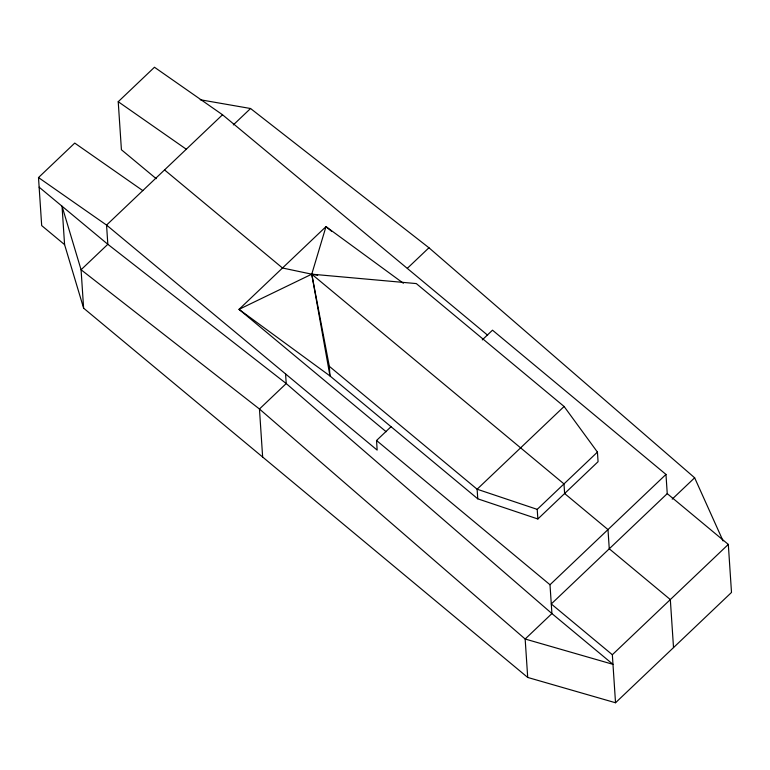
<?xml version="1.0" encoding="UTF-8"?>
<svg xmlns="http://www.w3.org/2000/svg" width="770" height="770" viewBox="0 0 770 770"><rect width="100%" height="100%" fill="white"/><g stroke="black" fill="none" stroke-linecap="round" stroke-linejoin="round"><path stroke-width="1.16" d="M482.27 339.907L492.502 330.176L665.973 474.426L667.244 493.637L728.314 544.409L731.5 592.438L615.528 702.76L527.71 677.446L83.622 308.173L64.584 244.629L41.686 225.591L38.5 177.562L74.738 143.085L142.797 190.604M156.223 178.688L121.419 149.746L118.224 101.717L154.472 67.24L222.52 114.759L487.641 335.21M222.52 114.759L106.558 225.081L107.829 244.292L286.219 383.547L551.917 613.565L612.978 664.337L525.159 639.023L259.452 409.005L81.071 269.75L62.033 206.206L64.584 244.629M233.3 124.933L250.558 108.512L428.948 247.767L694.646 477.785L723.068 540.944M407.359 268.297L428.948 247.767M38.5 177.562L106.558 225.081L377.165 450.103L376.53 440.498L391.025 426.705M564.102 406.483L477.121 489.219L477.766 498.825L537.855 518.98L598.069 461.702L597.433 452.096L564.102 406.483L416.3 283.581L311.754 274.178L282.503 267.998L164.539 169.92M537.855 518.98L537.219 509.374L597.433 452.096M527.71 677.446L525.159 639.023L551.917 613.565L550.001 584.748L665.973 474.426M667.244 493.637L551.282 603.959L612.343 654.731L615.528 702.76M672.2 499.133L694.646 477.785M612.343 654.731L728.314 544.409M200.238 99.754L250.558 108.512M317.663 275.246L311.754 274.178L239.008 309.376L386.145 431.72M537.219 509.374L477.121 489.219L329.329 366.328L311.754 274.178L325.989 226.63L403.393 283.273M118.224 101.717L186.282 149.226M331.504 231.221L325.989 226.63L239.008 309.376L329.964 375.933L477.766 498.825M376.53 440.498L550.001 584.748M39.135 187.168L107.829 244.292L81.071 269.75L83.622 308.173M673.519 647.599L670.324 599.57L609.263 548.798L607.992 529.587L564.622 493.522L563.987 483.916L311.754 274.178L329.964 375.933L329.329 366.328M285.574 373.941L286.219 383.547L259.452 409.005L262.647 457.034"/></g></svg>
